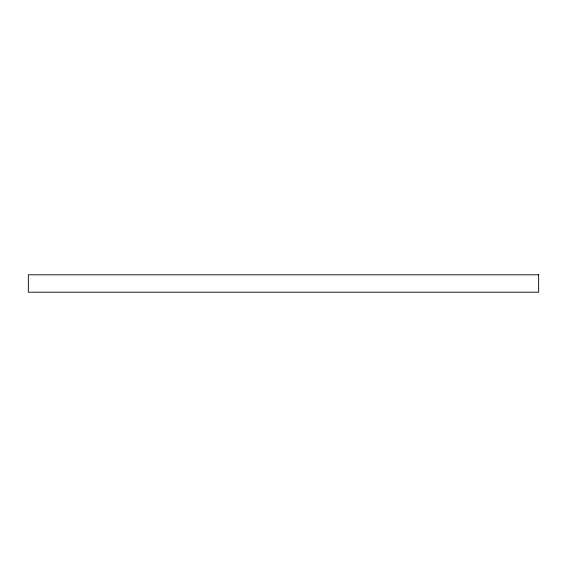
<?xml version="1.0" encoding="UTF-8"?>
<svg xmlns="http://www.w3.org/2000/svg" width="567" height="567" viewBox="0 0 567 567"><rect width="100%" height="100%" fill="white"/><g stroke="black" fill="none" stroke-linecap="round" stroke-linejoin="round"><path stroke-width="0.85" d="M538.65 274.804L28.35 274.804L28.35 292.196L538.65 292.196L538.65 274.804"/></g></svg>
